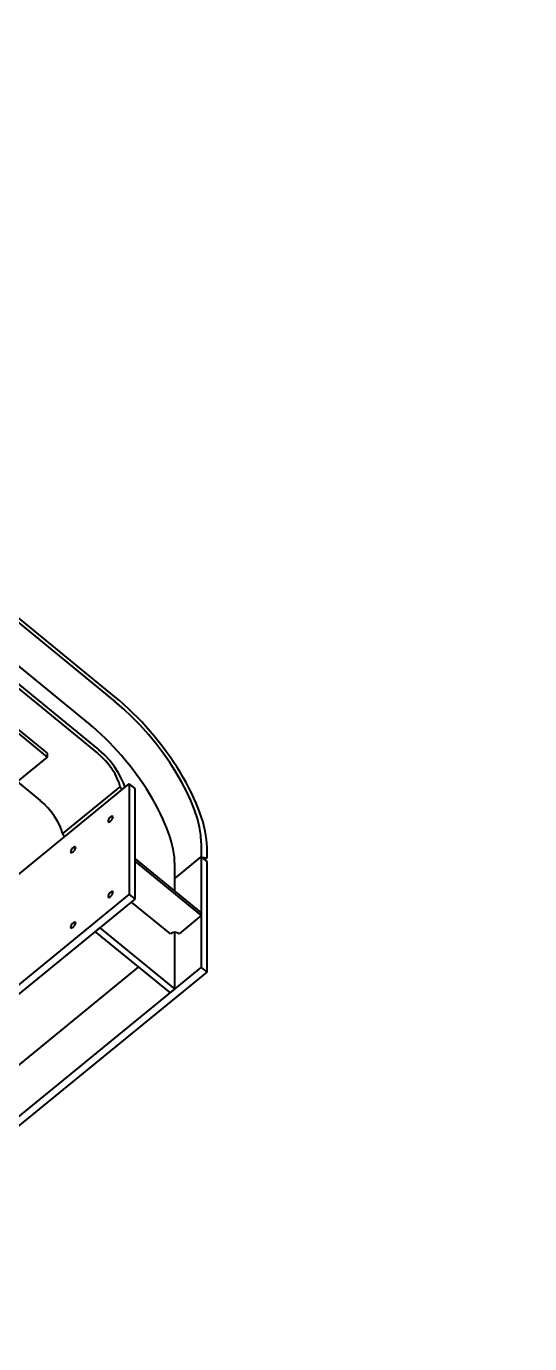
# Model space of a CAD drawing. Header units: millimetres. Extents: x 0 to 841, y 0 to 594.
# Drawn here: x 758.6 to 841, y 378.6 to 594 of the extents above; entities that cross this region are included whole.
import ezdxf

# ---------------------------------------------------------------- set-up
doc = ezdxf.new("R2010")
doc.units = ezdxf.units.MM
doc.linetypes.add('K5LT_BASIC', pattern=[0])
doc.layers.add('Системный слой', color=7, linetype='Continuous')

# ---------------------------------------------------------------- blocks, each defined once
blk = doc.blocks.new('U201')
at = {"layer": 'Системный слой', "color": 150, "linetype": 'K5LT_BASIC', "lineweight": 40, "true_color": 0x0080ff}
for p, q in [((782.88, 452.56), (782.88, 456.95)), ((782.88, 436.55), (782.88, 445.83))]:
    blk.add_line(p, q, dxfattribs=at)
blk = doc.blocks.new('U209')
at = {"layer": 'Системный слой', "color": 150, "linetype": 'K5LT_BASIC', "lineweight": 40, "true_color": 0x0080ff}
for p, q in [((716.03, 503.98), (738.78, 485.41)), ((744.81, 480.49), (747.38, 478.39)), ((757.07, 470.48), (760.82, 467.42))]:
    blk.add_line(p, q, dxfattribs=at)
blk = doc.blocks.new('U210')
at = {"layer": 'Системный слой', "color": 150, "linetype": 'K5LT_BASIC', "lineweight": 40, "true_color": 0x0080ff}
for p, q in [((770.47, 475.7), (770.24, 475.89)), ((771.34, 474.89), (770.47, 475.7)), ((772.22, 473.92), (771.34, 474.89)), ((773, 472.91), (772.22, 473.92)), ((773.63, 471.95), (773, 472.91)), ((774.12, 471.07), (773.63, 471.95)), ((774.48, 470.27), (774.12, 471.07)), ((774.73, 469.55), (774.48, 470.27))]:
    blk.add_line(p, q, dxfattribs=at)
blk = doc.blocks.new('U242')
at = {"layer": 'Системный слой', "color": 150, "linetype": 'K5LT_BASIC', "lineweight": 40, "true_color": 0x0080ff}
for p, q in [((772.47, 452.44), (772.26, 452.27)), ((772.63, 452.51), (772.47, 452.44)), ((772.75, 452.49), (772.63, 452.51)), ((772.79, 452.41), (772.75, 452.49)), ((772.04, 451.98), (771.95, 451.72)), ((771.95, 451.72), (771.96, 451.58)), ((771.96, 451.58), (771.99, 451.56)), ((771.99, 451.56), (772.1, 451.54)), ((772.26, 452.27), (772.04, 451.98)), ((772.1, 451.54), (772.26, 451.6)), ((772.26, 451.6), (772.37, 451.68)), ((772.37, 451.68), (772.59, 451.91)), ((772.59, 451.91), (772.76, 452.22)), ((772.76, 452.22), (772.79, 452.41))]:
    blk.add_line(p, q, dxfattribs=at)
blk = doc.blocks.new('U244')
at = {"layer": 'Системный слой', "color": 150, "linetype": 'K5LT_BASIC', "lineweight": 40, "true_color": 0x0080ff}
for p, q in [((765.91, 446.98), (765.82, 446.72)), ((765.82, 446.72), (765.84, 446.58)), ((765.84, 446.58), (765.86, 446.55)), ((765.86, 446.55), (765.97, 446.53)), ((766.13, 447.27), (765.91, 446.98)), ((765.97, 446.53), (766.13, 446.6)), ((766.34, 447.44), (766.13, 447.27)), ((766.13, 446.6), (766.24, 446.67)), ((766.24, 446.67), (766.46, 446.91)), ((766.51, 447.51), (766.34, 447.44)), ((766.46, 446.91), (766.63, 447.22)), ((766.62, 447.48), (766.51, 447.51)), ((766.66, 447.41), (766.62, 447.48)), ((766.63, 447.22), (766.66, 447.41))]:
    blk.add_line(p, q, dxfattribs=at)
blk = doc.blocks.new('U246')
at = {"layer": 'Системный слой', "color": 150, "linetype": 'K5LT_BASIC', "lineweight": 40, "true_color": 0x0080ff}
for p, q in [((772.04, 464.3), (771.95, 464.04)), ((771.95, 464.04), (771.96, 463.9)), ((771.96, 463.9), (771.99, 463.88)), ((771.99, 463.88), (772.1, 463.85)), ((772.26, 464.59), (772.04, 464.3)), ((772.1, 463.85), (772.26, 463.92)), ((772.47, 464.76), (772.26, 464.59)), ((772.26, 463.92), (772.37, 463.99)), ((772.37, 463.99), (772.59, 464.23)), ((772.63, 464.83), (772.47, 464.76)), ((772.59, 464.23), (772.76, 464.54)), ((772.75, 464.8), (772.63, 464.83)), ((772.79, 464.73), (772.75, 464.8)), ((772.76, 464.54), (772.79, 464.73))]:
    blk.add_line(p, q, dxfattribs=at)
blk = doc.blocks.new('U247')
at = {"layer": 'Системный слой', "color": 150, "linetype": 'K5LT_BASIC', "lineweight": 40, "true_color": 0x0080ff}
for p, q in [((765.91, 459.29), (765.82, 459.04)), ((765.82, 459.04), (765.84, 458.9)), ((765.84, 458.9), (765.86, 458.87)), ((766.13, 459.59), (765.91, 459.29)), ((765.97, 458.85), (766.13, 458.92)), ((766.34, 459.76), (766.13, 459.59)), ((766.13, 458.92), (766.24, 458.99)), ((766.24, 458.99), (766.46, 459.22)), ((766.51, 459.82), (766.34, 459.76)), ((766.46, 459.22), (766.63, 459.54)), ((766.62, 459.8), (766.51, 459.82)), ((766.66, 459.72), (766.62, 459.8)), ((766.63, 459.54), (766.66, 459.72)), ((765.86, 458.87), (765.97, 458.85))]:
    blk.add_line(p, q, dxfattribs=at)

msp = doc.modelspace()

# ---------------------------------------------------------------- linework, layer by layer
at = {"layer": 'Системный слой', "color": 150, "linetype": 'K5LT_BASIC', "lineweight": 40, "true_color": 0x0080ff}
for p, q in [((730.88261, 518.03347), (773.07332, 483.58491)), ((773.07332, 484.35471), (731.23616, 518.5146)), ((768.73639, 480.04383), (727.7242, 513.53014)), ((725.46146, 511.68262), (770.24489, 475.1171)), ((770.24489, 475.8869), (725.93286, 512.06752)), ((756.33845, 479.73591), (761.99531, 475.1171)), ((756.33845, 479.12007), (761.99531, 474.50126)), ((761.99531, 474.50126), (691.28463, 416.76624)), ((761.99531, 475.1171), (761.99531, 474.50126)), ((701.89123, 410.06897), (775.43034, 470.1134)), ((776.37315, 469.3436), (775.43034, 470.1134)), ((775.43034, 470.1134), (775.43034, 452.02309)), ((764.5148, 461.92437), (773.94289, 469.62238)), ((773.94289, 469.62238), (774.25925, 469.15721)), ((776.37315, 451.25329), (776.37315, 469.3436)), ((764.83115, 461.4592), (764.5148, 461.92437)), ((787.21545, 460.4909), (787.21545, 458.1815)), ((788.15826, 457.99304), (788.15826, 459.7211)), ((776.37315, 457.87358), (787.21545, 449.02087)), ((776.37315, 457.4117), (787.21545, 448.55899)), ((782.87853, 454.64041), (787.21545, 458.1815)), ((782.87853, 454.64041), (787.21545, 458.1815)), ((787.21545, 458.1815), (787.30973, 458.10452)), ((788.15826, 457.4117), (787.21545, 458.1815)), ((787.21545, 458.1815), (787.21545, 440.09119)), ((787.30973, 458.10452), (788.15826, 457.99304)), ((787.80226, 457.70237), (788.15826, 457.99304)), ((788.15826, 439.32139), (788.15826, 457.4117)), ((701.89123, 391.97867), (775.43034, 452.02309)), ((702.83404, 391.20886), (776.37315, 451.25329)), ((775.43034, 452.02309), (776.37315, 451.25329)), ((782.17142, 445.59526), (775.80746, 450.79141)), ((787.21545, 448.55899), (783.58564, 445.59526)), ((787.21545, 448.55899), (787.21545, 449.02087)), ((769.86776, 445.94167), (770.62201, 446.55751)), ((770.62201, 446.55751), (782.87853, 436.55011)), ((769.86776, 445.94167), (782.12428, 435.93427)), ((716.50477, 382.35616), (787.21545, 440.09119)), ((776.93883, 440.16817), (722.30305, 395.55824)), ((787.21545, 440.09119), (788.15826, 439.32139)), ((717.44758, 381.58636), (788.15826, 439.32139)), ((782.12428, 435.93427), (782.87853, 436.55011))]:
    msp.add_line(p, q, dxfattribs=at)
for centre, major_axis, ratio, start_param, end_param in [((773.07332, 472.0379), (13.49238, -16.52473), 0.40824829, 0.463647609, 2.034443936), ((773.07332, 472.0379), (-12.64911, 15.49193), 0.40824829, 3.605240263, 5.176036589), ((768.73639, 468.49682), (12.64911, -15.49193), 0.40824829, 0.463647609, 2.034443936), ((770.24489, 472.0379), (-3.3731, 4.13118), 0.40824829, 3.802635822, 5.176036589), ((760.8168, 464.3399), (-3.3731, 4.13118), 0.40824829, 3.802635822, 5.176036589), ((782.87853, 445.01791), (-1, 0), 0.816496581, 3.926990817, 5.497787144)]:
    msp.add_ellipse(centre, major_axis=major_axis, ratio=ratio, start_param=start_param, end_param=end_param, dxfattribs=at)

# ---------------------------------------------------------------- block references
at = {"layer": 'Системный слой'}
for name in ['U209', 'U210', 'U246', 'U247', 'U201', 'U242', 'U244']:
    msp.add_blockref(name, (0, 0), dxfattribs=at)

doc.saveas('drawing.dxf')
